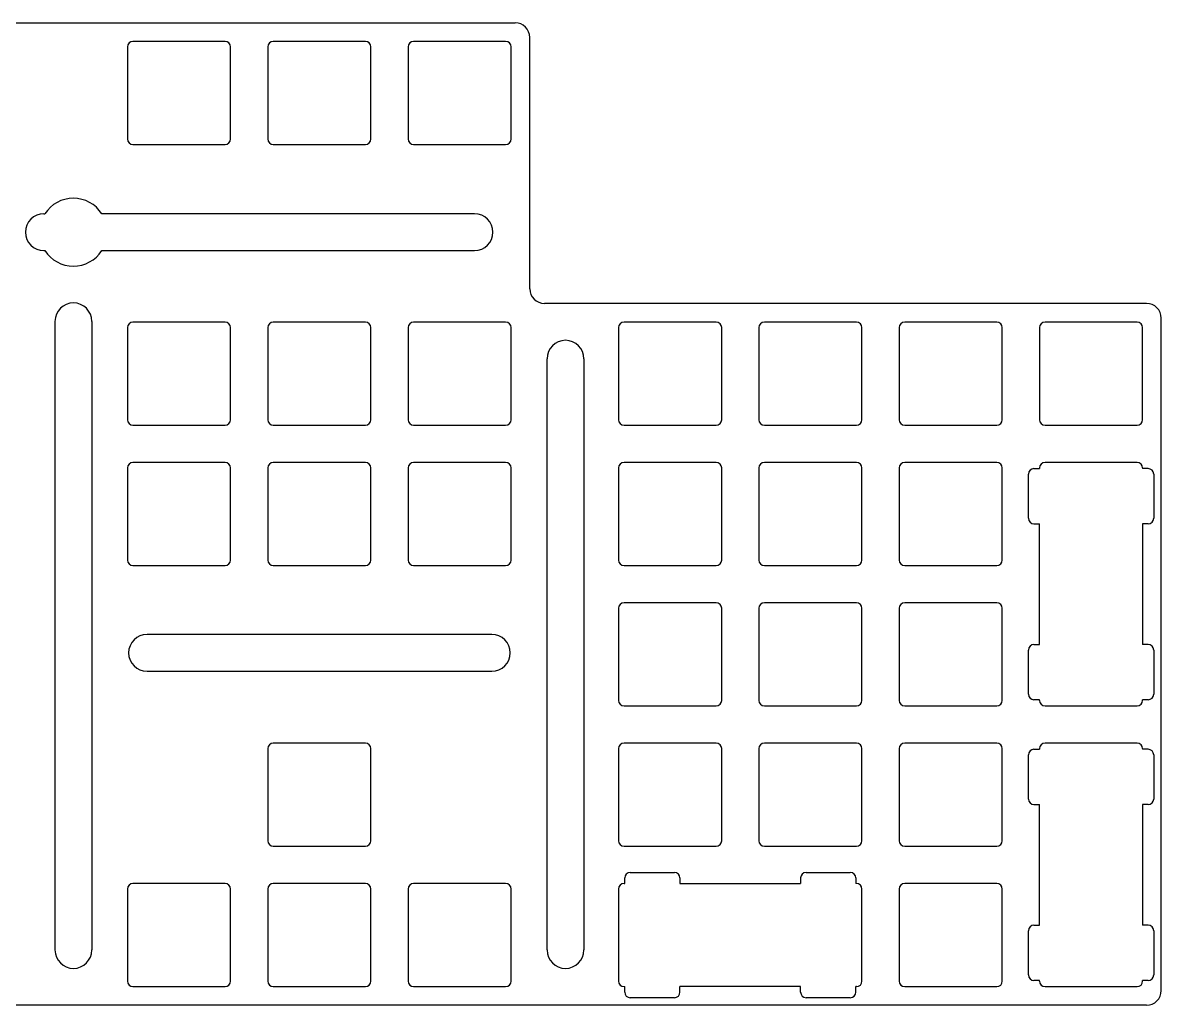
# Model space of a CAD drawing. Extents: x 0 to 438, y -133 to 0.
# Drawn here: x 283.6 to 438.2, y -133.4 to 0 of the extents above; entities that cross this region are included whole.
import ezdxf

# ---------------------------------------------------------------- set-up
doc = ezdxf.new("R2010")
doc.units = 0

msp = doc.modelspace()

# ---------------------------------------------------------------- linework, layer by layer
at = {"layer": 'Group016', "color": 0}
for points in [[(311.05, -2.525), (298.55, -2.525)], [(297.8, -3.275), (297.8, -15.775)], [(311.8, -15.775), (311.8, -3.275)], [(298.55, -16.525), (311.05, -16.525)]]:
    msp.add_lwpolyline(points, dxfattribs=at)
for centre, start, end in [((298.55, -3.275), 90, -180), ((311.05, -3.275), 0, 90), ((298.55, -15.775), -180, -90), ((311.05, -15.775), -90, 0)]:
    msp.add_arc(centre, 0.75, start, end, dxfattribs=at)
at = {"layer": 'Group017', "color": 0}
for points in [[(330.1, -2.525), (317.6, -2.525)], [(316.85, -3.275), (316.85, -15.775)], [(330.85, -15.775), (330.85, -3.275)], [(317.6, -16.525), (330.1, -16.525)]]:
    msp.add_lwpolyline(points, dxfattribs=at)
for centre, start, end in [((317.6, -3.275), 90, -180), ((330.1, -3.275), 0, 90), ((317.6, -15.775), -180, -90), ((330.1, -15.775), -90, 0)]:
    msp.add_arc(centre, 0.75, start, end, dxfattribs=at)
at = {"layer": 'Group018', "color": 0}
for points in [[(349.15, -2.525), (336.65, -2.525)], [(335.9, -3.275), (335.9, -15.775)], [(349.9, -15.775), (349.9, -3.275)], [(336.65, -16.525), (349.15, -16.525)]]:
    msp.add_lwpolyline(points, dxfattribs=at)
for centre, start, end in [((336.65, -3.275), 90, -180), ((349.15, -3.275), 0, 90), ((336.65, -15.775), -180, -90), ((349.15, -15.775), -90, 0)]:
    msp.add_arc(centre, 0.75, start, end, dxfattribs=at)
at = {"layer": 'Group036', "color": 0}
for points in [[(297.8, -41.375), (297.8, -53.875)], [(311.05, -40.625), (298.55, -40.625)], [(311.8, -53.875), (311.8, -41.375)], [(298.55, -54.625), (311.05, -54.625)]]:
    msp.add_lwpolyline(points, dxfattribs=at)
for centre, start, end in [((298.55, -41.375), 90, -180), ((311.05, -41.375), 0, 90), ((298.55, -53.875), -180, -90), ((311.05, -53.875), -90, 0)]:
    msp.add_arc(centre, 0.75, start, end, dxfattribs=at)
at = {"layer": 'Group037', "color": 0}
for points in [[(316.85, -41.375), (316.85, -53.875)], [(330.1, -40.625), (317.6, -40.625)], [(330.85, -53.875), (330.85, -41.375)], [(317.6, -54.625), (330.1, -54.625)]]:
    msp.add_lwpolyline(points, dxfattribs=at)
for centre, start, end in [((317.6, -41.375), 90, -180), ((330.1, -41.375), 0, 90), ((317.6, -53.875), -180, -90), ((330.1, -53.875), -90, 0)]:
    msp.add_arc(centre, 0.75, start, end, dxfattribs=at)
at = {"layer": 'Group038', "color": 0}
for points in [[(335.9, -41.375), (335.9, -53.875)], [(349.15, -40.625), (336.65, -40.625)], [(349.9, -53.875), (349.9, -41.375)], [(336.65, -54.625), (349.15, -54.625)]]:
    msp.add_lwpolyline(points, dxfattribs=at)
for centre, start, end in [((336.65, -41.375), 90, -180), ((349.15, -41.375), 0, 90), ((336.65, -53.875), -180, -90), ((349.15, -53.875), -90, 0)]:
    msp.add_arc(centre, 0.75, start, end, dxfattribs=at)
at = {"layer": 'Group039', "color": 0}
for points in [[(364.475, -41.375), (364.475, -53.875)], [(377.725, -40.625), (365.225, -40.625)], [(378.475, -53.875), (378.475, -41.375)], [(365.225, -54.625), (377.725, -54.625)]]:
    msp.add_lwpolyline(points, dxfattribs=at)
for centre, start, end in [((365.225, -41.375), 90, -180), ((377.725, -41.375), 0, 90), ((365.225, -53.875), -180, -90), ((377.725, -53.875), -90, 0)]:
    msp.add_arc(centre, 0.75, start, end, dxfattribs=at)
at = {"layer": 'Group040', "color": 0}
for points in [[(383.525, -41.375), (383.525, -53.875)], [(396.775, -40.625), (384.275, -40.625)], [(397.525, -53.875), (397.525, -41.375)], [(384.275, -54.625), (396.775, -54.625)]]:
    msp.add_lwpolyline(points, dxfattribs=at)
for centre, start, end in [((384.275, -41.375), 90, -180), ((396.775, -41.375), 0, 90), ((384.275, -53.875), -180, -90), ((396.775, -53.875), -90, 0)]:
    msp.add_arc(centre, 0.75, start, end, dxfattribs=at)
at = {"layer": 'Group041', "color": 0}
for points in [[(402.575, -41.375), (402.575, -53.875)], [(415.825, -40.625), (403.325, -40.625)], [(416.575, -53.875), (416.575, -41.375)], [(403.325, -54.625), (415.825, -54.625)]]:
    msp.add_lwpolyline(points, dxfattribs=at)
for centre, start, end in [((403.325, -41.375), 90, -180), ((415.825, -41.375), 0, 90), ((403.325, -53.875), -180, -90), ((415.825, -53.875), -90, 0)]:
    msp.add_arc(centre, 0.75, start, end, dxfattribs=at)
at = {"layer": 'Group042', "color": 0}
for points in [[(421.625, -41.375), (421.625, -53.875)], [(434.875, -40.625), (422.375, -40.625)], [(435.625, -53.875), (435.625, -41.375)], [(422.375, -54.625), (434.875, -54.625)]]:
    msp.add_lwpolyline(points, dxfattribs=at)
for centre, start, end in [((422.375, -41.375), 90, -180), ((434.875, -41.375), 0, 90), ((422.375, -53.875), -180, -90), ((434.875, -53.875), -90, 0)]:
    msp.add_arc(centre, 0.75, start, end, dxfattribs=at)
at = {"layer": 'Group058', "color": 0}
for points in [[(311.05, -59.675), (298.55, -59.675)], [(297.8, -60.425), (297.8, -72.925)], [(311.8, -72.925), (311.8, -60.425)], [(298.55, -73.675), (311.05, -73.675)]]:
    msp.add_lwpolyline(points, dxfattribs=at)
for centre, start, end in [((298.55, -60.425), 90, -180), ((311.05, -60.425), 0, 90), ((298.55, -72.925), -180, -90), ((311.05, -72.925), -90, 0)]:
    msp.add_arc(centre, 0.75, start, end, dxfattribs=at)
at = {"layer": 'Group059', "color": 0}
for points in [[(330.1, -59.675), (317.6, -59.675)], [(316.85, -60.425), (316.85, -72.925)], [(330.85, -72.925), (330.85, -60.425)], [(317.6, -73.675), (330.1, -73.675)]]:
    msp.add_lwpolyline(points, dxfattribs=at)
for centre, start, end in [((317.6, -60.425), 90, -180), ((330.1, -60.425), 0, 90), ((317.6, -72.925), -180, -90), ((330.1, -72.925), -90, 0)]:
    msp.add_arc(centre, 0.75, start, end, dxfattribs=at)
at = {"layer": 'Group060', "color": 0}
for points in [[(349.15, -59.675), (336.65, -59.675)], [(335.9, -60.425), (335.9, -72.925)], [(349.9, -72.925), (349.9, -60.425)], [(336.65, -73.675), (349.15, -73.675)]]:
    msp.add_lwpolyline(points, dxfattribs=at)
for centre, start, end in [((336.65, -60.425), 90, -180), ((349.15, -60.425), 0, 90), ((336.65, -72.925), -180, -90), ((349.15, -72.925), -90, 0)]:
    msp.add_arc(centre, 0.75, start, end, dxfattribs=at)
at = {"layer": 'Group061', "color": 0}
for points in [[(377.725, -59.675), (365.225, -59.675)], [(364.475, -60.425), (364.475, -72.925)], [(378.475, -72.925), (378.475, -60.425)], [(365.225, -73.675), (377.725, -73.675)]]:
    msp.add_lwpolyline(points, dxfattribs=at)
for centre, start, end in [((365.225, -60.425), 90, -180), ((377.725, -60.425), 0, 90), ((365.225, -72.925), -180, -90), ((377.725, -72.925), -90, 0)]:
    msp.add_arc(centre, 0.75, start, end, dxfattribs=at)
at = {"layer": 'Group062', "color": 0}
for points in [[(396.775, -59.675), (384.275, -59.675)], [(383.525, -60.425), (383.525, -72.925)], [(397.525, -72.925), (397.525, -60.425)], [(384.275, -73.675), (396.775, -73.675)]]:
    msp.add_lwpolyline(points, dxfattribs=at)
for centre, start, end in [((384.275, -60.425), 90, -180), ((396.775, -60.425), 0, 90), ((384.275, -72.925), -180, -90), ((396.775, -72.925), -90, 0)]:
    msp.add_arc(centre, 0.75, start, end, dxfattribs=at)
at = {"layer": 'Group063', "color": 0}
for points in [[(415.825, -59.675), (403.325, -59.675)], [(402.575, -60.425), (402.575, -72.925)], [(416.575, -72.925), (416.575, -60.425)], [(403.325, -73.675), (415.825, -73.675)]]:
    msp.add_lwpolyline(points, dxfattribs=at)
for centre, start, end in [((403.325, -60.425), 90, -180), ((415.825, -60.425), 0, 90), ((403.325, -72.925), -180, -90), ((415.825, -72.925), -90, 0)]:
    msp.add_arc(centre, 0.75, start, end, dxfattribs=at)
at = {"layer": 'Group081', "color": 0}
for points in [[(377.725, -78.725), (365.225, -78.725)], [(364.475, -79.475), (364.475, -91.975)], [(378.475, -91.975), (378.475, -79.475)], [(365.225, -92.725), (377.725, -92.725)]]:
    msp.add_lwpolyline(points, dxfattribs=at)
for centre, start, end in [((365.225, -79.475), 90, -180), ((377.725, -79.475), 0, 90), ((365.225, -91.975), -180, -90), ((377.725, -91.975), -90, 0)]:
    msp.add_arc(centre, 0.75, start, end, dxfattribs=at)
at = {"layer": 'Group082', "color": 0}
for points in [[(396.775, -78.725), (384.275, -78.725)], [(383.525, -79.475), (383.525, -91.975)], [(397.525, -91.975), (397.525, -79.475)], [(384.275, -92.725), (396.775, -92.725)]]:
    msp.add_lwpolyline(points, dxfattribs=at)
for centre, start, end in [((384.275, -79.475), 90, -180), ((396.775, -79.475), 0, 90), ((384.275, -91.975), -180, -90), ((396.775, -91.975), -90, 0)]:
    msp.add_arc(centre, 0.75, start, end, dxfattribs=at)
at = {"layer": 'Group083', "color": 0}
for points in [[(415.825, -78.725), (403.325, -78.725)], [(402.575, -79.475), (402.575, -91.975)], [(416.575, -91.975), (416.575, -79.475)], [(403.325, -92.725), (415.825, -92.725)]]:
    msp.add_lwpolyline(points, dxfattribs=at)
for centre, start, end in [((403.325, -79.475), 90, -180), ((415.825, -79.475), 0, 90), ((403.325, -91.975), -180, -90), ((415.825, -91.975), -90, 0)]:
    msp.add_arc(centre, 0.75, start, end, dxfattribs=at)
at = {"layer": 'Group102', "color": 0}
for points in [[(316.85, -98.525), (316.85, -111.025)], [(330.1, -97.775), (317.6, -97.775)], [(330.85, -111.025), (330.85, -98.525)], [(317.6, -111.775), (330.1, -111.775)]]:
    msp.add_lwpolyline(points, dxfattribs=at)
for centre, start, end in [((317.6, -98.525), 90, -180), ((330.1, -98.525), 0, 90), ((317.6, -111.025), -180, -90), ((330.1, -111.025), -90, 0)]:
    msp.add_arc(centre, 0.75, start, end, dxfattribs=at)
at = {"layer": 'Group103', "color": 0}
for points in [[(364.475, -98.525), (364.475, -111.025)], [(377.725, -97.775), (365.225, -97.775)], [(378.475, -111.025), (378.475, -98.525)], [(365.225, -111.775), (377.725, -111.775)]]:
    msp.add_lwpolyline(points, dxfattribs=at)
for centre, start, end in [((365.225, -98.525), 90, -180), ((377.725, -98.525), 0, 90), ((365.225, -111.025), -180, -90), ((377.725, -111.025), -90, 0)]:
    msp.add_arc(centre, 0.75, start, end, dxfattribs=at)
at = {"layer": 'Group104', "color": 0}
for points in [[(383.525, -98.525), (383.525, -111.025)], [(396.775, -97.775), (384.275, -97.775)], [(397.525, -111.025), (397.525, -98.525)], [(384.275, -111.775), (396.775, -111.775)]]:
    msp.add_lwpolyline(points, dxfattribs=at)
for centre, start, end in [((384.275, -98.525), 90, -180), ((396.775, -98.525), 0, 90), ((384.275, -111.025), -180, -90), ((396.775, -111.025), -90, 0)]:
    msp.add_arc(centre, 0.75, start, end, dxfattribs=at)
at = {"layer": 'Group105', "color": 0}
for points in [[(402.575, -98.525), (402.575, -111.025)], [(415.825, -97.775), (403.325, -97.775)], [(416.575, -111.025), (416.575, -98.525)], [(403.325, -111.775), (415.825, -111.775)]]:
    msp.add_lwpolyline(points, dxfattribs=at)
for centre, start, end in [((403.325, -98.525), 90, -180), ((415.825, -98.525), 0, 90), ((403.325, -111.025), -180, -90), ((415.825, -111.025), -90, 0)]:
    msp.add_arc(centre, 0.75, start, end, dxfattribs=at)
at = {"layer": 'Group118', "color": 0}
for points in [[(311.05, -116.825), (298.55, -116.825)], [(297.8, -117.575), (297.8, -130.075)], [(311.8, -130.075), (311.8, -117.575)], [(298.55, -130.825), (311.05, -130.825)]]:
    msp.add_lwpolyline(points, dxfattribs=at)
for centre, start, end in [((298.55, -117.575), 90, -180), ((311.05, -117.575), 0, 90), ((298.55, -130.075), -180, -90), ((311.05, -130.075), -90, 0)]:
    msp.add_arc(centre, 0.75, start, end, dxfattribs=at)
at = {"layer": 'Group119', "color": 0}
for points in [[(330.1, -116.825), (317.6, -116.825)], [(316.85, -117.575), (316.85, -130.075)], [(330.85, -130.075), (330.85, -117.575)], [(317.6, -130.825), (330.1, -130.825)]]:
    msp.add_lwpolyline(points, dxfattribs=at)
for centre, start, end in [((317.6, -117.575), 90, -180), ((330.1, -117.575), 0, 90), ((317.6, -130.075), -180, -90), ((330.1, -130.075), -90, 0)]:
    msp.add_arc(centre, 0.75, start, end, dxfattribs=at)
at = {"layer": 'Group120', "color": 0}
for points in [[(349.15, -116.825), (336.65, -116.825)], [(335.9, -117.575), (335.9, -130.075)], [(349.9, -130.075), (349.9, -117.575)], [(336.65, -130.825), (349.15, -130.825)]]:
    msp.add_lwpolyline(points, dxfattribs=at)
for centre, start, end in [((336.65, -117.575), 90, -180), ((349.15, -117.575), 0, 90), ((336.65, -130.075), -180, -90), ((349.15, -130.075), -90, 0)]:
    msp.add_arc(centre, 0.75, start, end, dxfattribs=at)
at = {"layer": 'Group123', "color": 0}
for points in [[(415.825, -116.825), (403.325, -116.825)], [(402.575, -117.575), (402.575, -130.075)], [(416.575, -130.075), (416.575, -117.575)], [(403.325, -130.825), (415.825, -130.825)]]:
    msp.add_lwpolyline(points, dxfattribs=at)
for centre, start, end in [((403.325, -117.575), 90, -180), ((415.825, -117.575), 0, 90), ((403.325, -130.075), -180, -90), ((415.825, -130.075), -90, 0)]:
    msp.add_arc(centre, 0.75, start, end, dxfattribs=at)
at = {"layer": 'Group158', "color": 0}
for points in [[(366.062, -115.325), (372.062, -115.325)], [(372.062, -132.325), (366.062, -132.325)]]:
    msp.add_lwpolyline(points, dxfattribs=at)
for centre, start, end in [((366.062, -116.075), 90, -180), ((372.062, -116.075), 0, 90), ((366.062, -131.575), -180, -90), ((372.062, -131.575), -90, 0)]:
    msp.add_arc(centre, 0.75, start, end, dxfattribs=at)
at = {"layer": 'Group159', "color": 0}
for points in [[(389.938, -115.325), (395.938, -115.325)], [(395.938, -132.325), (389.938, -132.325)]]:
    msp.add_lwpolyline(points, dxfattribs=at)
for centre, start, end in [((389.938, -116.075), 90, -180), ((395.938, -116.075), 0, 90), ((389.938, -131.575), -180, -90), ((395.938, -131.575), -90, 0)]:
    msp.add_arc(centre, 0.75, start, end, dxfattribs=at)
at = {"layer": 'Group160', "color": 0}
msp.add_lwpolyline([(397.525, -130.075), (397.525, -117.575)], dxfattribs=at)
for centre, start, end in [((396.775, -117.575), 0, 90), ((396.775, -130.075), -90, 0)]:
    msp.add_arc(centre, 0.75, start, end, dxfattribs=at)
at = {"layer": 'Group161', "color": 0}
msp.add_lwpolyline([(364.475, -117.575), (364.475, -130.075)], dxfattribs=at)
for centre, start, end in [((365.225, -117.575), 90, -180), ((365.225, -130.075), -180, -90)]:
    msp.add_arc(centre, 0.75, start, end, dxfattribs=at)
at = {"layer": 'Group163', "color": 0}
for points in [[(420.125, -129.238), (420.125, -123.238)], [(437.125, -123.238), (437.125, -129.238)]]:
    msp.add_lwpolyline(points, dxfattribs=at)
for centre, start, end in [((420.875, -123.238), 90, -180), ((436.375, -123.238), 0, 90), ((420.875, -129.238), -180, -90), ((436.375, -129.238), -90, 0)]:
    msp.add_arc(centre, 0.75, start, end, dxfattribs=at)
at = {"layer": 'Group164', "color": 0}
for points in [[(420.125, -105.362), (420.125, -99.362)], [(437.125, -99.362), (437.125, -105.362)]]:
    msp.add_lwpolyline(points, dxfattribs=at)
for centre, start, end in [((420.875, -99.362), 90, -180), ((436.375, -99.362), 0, 90), ((420.875, -105.362), -180, -90), ((436.375, -105.362), -90, 0)]:
    msp.add_arc(centre, 0.75, start, end, dxfattribs=at)
at = {"layer": 'Group165', "color": 0}
msp.add_lwpolyline([(434.875, -97.775), (422.375, -97.775)], dxfattribs=at)
for centre, start, end in [((422.375, -98.525), 90, -180), ((434.875, -98.525), 0, 90)]:
    msp.add_arc(centre, 0.75, start, end, dxfattribs=at)
at = {"layer": 'Group166', "color": 0}
msp.add_lwpolyline([(422.375, -130.825), (434.875, -130.825)], dxfattribs=at)
for centre, start, end in [((422.375, -130.075), -180, -90), ((434.875, -130.075), -90, 0)]:
    msp.add_arc(centre, 0.75, start, end, dxfattribs=at)
at = {"layer": 'Group167', "color": 0}
for points in [[(420.125, -67.262), (420.125, -61.262)], [(437.125, -61.262), (437.125, -67.262)]]:
    msp.add_lwpolyline(points, dxfattribs=at)
for centre, start, end in [((420.875, -61.262), 90, -180), ((436.375, -61.262), 0, 90), ((420.875, -67.262), -180, -90), ((436.375, -67.262), -90, 0)]:
    msp.add_arc(centre, 0.75, start, end, dxfattribs=at)
at = {"layer": 'Group168', "color": 0}
msp.add_lwpolyline([(434.875, -59.675), (422.375, -59.675)], dxfattribs=at)
for centre, start, end in [((422.375, -60.425), 90, -180), ((434.875, -60.425), 0, 90)]:
    msp.add_arc(centre, 0.75, start, end, dxfattribs=at)
at = {"layer": 'Group169', "color": 0}
for points in [[(420.125, -91.138), (420.125, -85.138)], [(437.125, -85.138), (437.125, -91.138)]]:
    msp.add_lwpolyline(points, dxfattribs=at)
for centre, start, end in [((420.875, -85.138), 90, -180), ((436.375, -85.138), 0, 90), ((420.875, -91.138), -180, -90), ((436.375, -91.138), -90, 0)]:
    msp.add_arc(centre, 0.75, start, end, dxfattribs=at)
at = {"layer": 'Group170', "color": 0}
msp.add_lwpolyline([(422.375, -92.725), (434.875, -92.725)], dxfattribs=at)
for centre, start, end in [((422.375, -91.975), -180, -90), ((434.875, -91.975), -90, 0)]:
    msp.add_arc(centre, 0.75, start, end, dxfattribs=at)
at = {"layer": 'numenter001', "color": 0}
for points in [[(420.875, -98.612), (421.625, -98.612)], [(421.625, -98.525), (421.625, -98.612)], [(435.625, -98.525), (435.625, -98.612)], [(436.375, -98.612), (435.625, -98.612)], [(420.875, -106.112), (421.625, -106.112)], [(421.625, -122.488), (421.625, -106.112)], [(436.375, -106.112), (435.625, -106.112)], [(435.625, -106.112), (435.625, -122.488)], [(420.875, -122.488), (421.625, -122.488)], [(436.375, -122.488), (435.625, -122.488)], [(421.625, -129.988), (420.875, -129.988)], [(421.625, -130.075), (421.625, -129.988)], [(435.625, -130.075), (435.625, -129.988)], [(436.375, -129.988), (435.625, -129.988)]]:
    msp.add_lwpolyline(points, dxfattribs=at)
at = {"layer": 'numenter002', "color": 0}
for points in [[(420.875, -60.512), (421.625, -60.512)], [(421.625, -60.425), (421.625, -60.512)], [(435.625, -60.425), (435.625, -60.512)], [(436.375, -60.512), (435.625, -60.512)], [(420.875, -68.012), (421.625, -68.012)], [(421.625, -84.388), (421.625, -68.012)], [(436.375, -68.012), (435.625, -68.012)], [(435.625, -68.012), (435.625, -84.388)], [(420.875, -84.388), (421.625, -84.388)], [(436.375, -84.388), (435.625, -84.388)], [(421.625, -91.888), (420.875, -91.888)], [(421.625, -91.975), (421.625, -91.888)], [(435.625, -91.975), (435.625, -91.888)], [(436.375, -91.888), (435.625, -91.888)]]:
    msp.add_lwpolyline(points, dxfattribs=at)
at = {"layer": 'numzero', "color": 0}
for points in [[(365.225, -116.825), (365.312, -116.825)], [(365.312, -116.825), (365.312, -116.075)], [(372.812, -116.075), (372.812, -116.825)], [(372.812, -116.825), (389.188, -116.825)], [(389.188, -116.075), (389.188, -116.825)], [(396.688, -116.075), (396.688, -116.825)], [(396.775, -116.825), (396.688, -116.825)], [(365.225, -130.825), (365.312, -130.825)], [(365.312, -131.575), (365.312, -130.825)], [(389.188, -130.825), (372.812, -130.825)], [(372.812, -131.575), (372.812, -130.825)], [(389.188, -131.575), (389.188, -130.825)], [(396.775, -130.825), (396.688, -130.825)], [(396.688, -131.575), (396.688, -130.825)]]:
    msp.add_lwpolyline(points, dxfattribs=at)
at = {"layer": 'Plate border', "color": 0}
for points in [[(2, 0), (350.425, 0)], [(352.425, -36.1), (352.425, -2)], [(286.4585, -25.925), (286.60115, -25.925)], [(344.925, -25.925), (294.32385, -25.925)], [(286.4585, -30.925), (286.60115, -30.925)], [(294.32385, -30.925), (344.925, -30.925)], [(436.15, -38.1), (354.425, -38.1)], [(438.15, -131.35), (438.15, -40.1)], [(287.9625, -40.525), (287.9625, -125.85)], [(292.9625, -40.525), (292.9625, -125.85)], [(354.7625, -125.85), (354.7625, -45.6)], [(359.7625, -45.6), (359.7625, -125.85)], [(347.2625, -83.025), (300.4625, -83.025)], [(300.4625, -88.025), (347.2625, -88.025)], [(436.15, -133.35), (259.03125, -133.35)]]:
    msp.add_lwpolyline(points, dxfattribs=at)
for centre, radius, start, end in [((350.425, -2), 2, 0, 90), ((290.4625, -28.425), 4.6, 32.9207345, 147.0792655), ((286.4585, -28.425), 2.5, 90, -90), ((344.925, -28.425), 2.5, -90, 90), ((290.4625, -28.425), 4.6, -147.0792655, -32.9207345), ((354.425, -36.1), 2, -180, -90), ((290.4625, -40.525), 2.5, 0, -180), ((436.15, -40.1), 2, 0, 90), ((357.2625, -45.6), 2.5, 0, -180), ((300.4625, -85.525), 2.5, 90, -90), ((347.2625, -85.525), 2.5, -90, 90), ((290.4625, -125.85), 2.5, -180, 0), ((290.4625, -125.85), 2.5, -180, 0), ((357.2625, -125.85), 2.5, -180, 0), ((436.15, -131.35), 2, -90, 0)]:
    msp.add_arc(centre, radius, start, end, dxfattribs=at)

doc.saveas('drawing.dxf')
